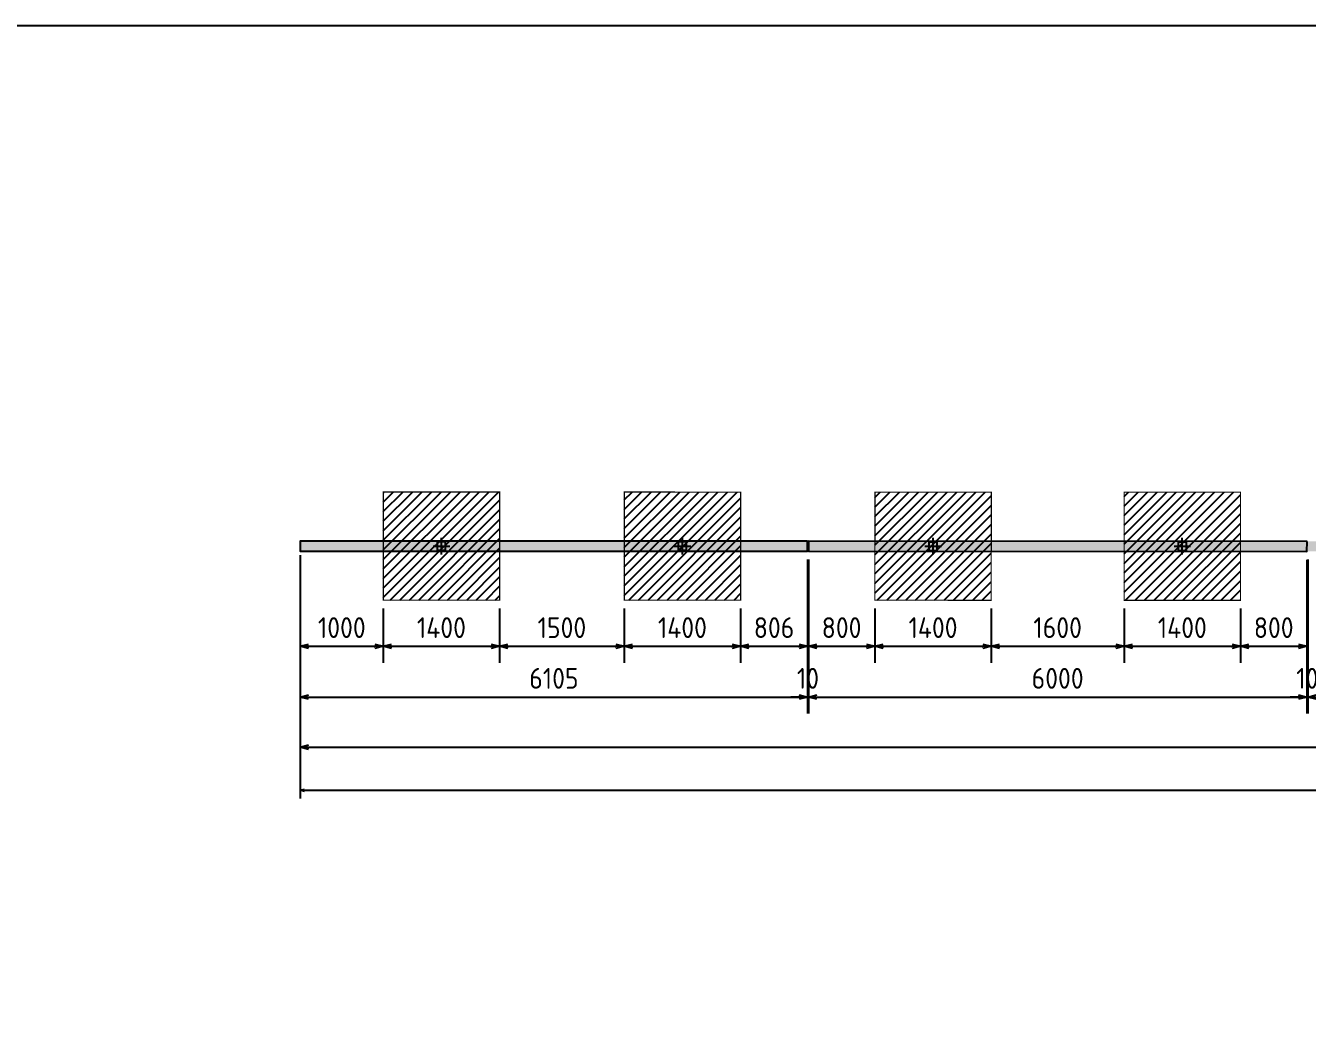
# Model space of a CAD drawing. Header units: centimetres. Extents: x -6122352 to 6876996, y -1694241 to 2592194.
# Drawn here: x 3302971 to 3318395, y 790899 to 802757 of the extents above; entities that cross this region are included whole.
import ezdxf

# ---------------------------------------------------------------- set-up
doc = ezdxf.new("R2010")
doc.units = ezdxf.units.CM
doc.header["$MEASUREMENT"] = 0
doc.header["$PDMODE"] = 66
doc.header["$PDSIZE"] = 100
doc.linetypes.add('CENTER', pattern=[2, 1.25, -0.25, 0.25, -0.25])
doc.layers.get('Defpoints').update_dxf_attribs({"color": 255, "linetype": 'CENTER'})
for name, color, linetype in [('@MI-FOOTINGS', 7, 'Continuous'), ('@MI-TYPE-01', 30, 'Continuous'), ('@MI-TYPE-02', 6, 'Continuous')]:
    doc.layers.add(name, color=color, linetype=linetype)
doc.styles.add('Schueco-BEMSTIL', font='isocpeur.ttf', dxfattribs={"width": 0.9})
doc.dimstyles.new('MI- JWC-TXT-2.5 MM', dxfattribs={"dimscale": 1.5, "dimtxt": 2.5, "dimasz": 1, "dimexe": 2, "dimexo": 1, "dimgap": 1, "dimtad": 1, "dimdec": 0, "dimdsep": 46, "dimtxsty": 'Schueco-BEMSTIL', "dimblk": 'OPEN30', "dimcen": 0, "dimdle": 2, "dimclrd": 140, "dimclre": 8, "dimclrt": 40, "dimadec": 0, "dimazin": 2, "dimtfac": 1, "dimtdec": 0, "dimtix": 1, "dimtmove": 2, "dimatfit": 3, "dimldrblk": 'OPEN', "dimfxl": 2, "dimlwd": -1, "dimlwe": -1, "dimarcsym": 0})

# ---------------------------------------------------------------- blocks, each defined once
blk = doc.blocks.new('T2-FOOTING PLAN')
at = {"layer": '@MI-FOOTINGS', "transparency": 33554679}
h = blk.add_hatch(dxfattribs=at)
h.set_pattern_fill('ANSI31', color=8, scale=650)
h.paths.add_polyline_path([(-700, 650), (700, 650), (700, -650), (-700, -650)])
at = {"layer": '@MI-FOOTINGS', "color": 160, "true_color": 0x3340f0, "const_width": 15}
blk.add_lwpolyline([(-700, 650), (700, 650), (700, -650), (-700, -650)], close=True, dxfattribs=at)
at = {"layer": '@MI-FOOTINGS', "color": 30}
blk.add_point((0, 0), dxfattribs=at)
blk = doc.blocks.new('_Open30')
at = {"color": 0, "linetype": 'ByBlock', "lineweight": -2}
for p, q in [((-1, 0.27), (0, 0)), ((0, 0), (-1, -0.27)), ((0, 0), (-1, 0))]:
    blk.add_line(p, q, dxfattribs=at)
blk = doc.blocks.new('*D1102')
at = {"layer": '@MI-TYPE-02', "color": 8, "transparency": 16777216}
for p, q in [((89165, -77593), (89165, -79448)), ((95270, -77595), (95270, -79448))]:
    blk.add_line(p, q, dxfattribs=at)
at = {"layer": '@MI-TYPE-02', "color": 140, "transparency": 16777216}
blk.add_line((89265, -79248), (95170, -79248), dxfattribs=at)
at = {"layer": 'Defpoints', "color": 0, "transparency": 16777216}
for p in [(89165, -77493), (95270, -77495), (95270, -79248)]:
    blk.add_point(p, dxfattribs=at)
at = {"layer": '@MI-TYPE-02', "color": 140, "transparency": 16777216, "xscale": 100, "yscale": 100, "zscale": 100, "rotation": 180}
blk.add_blockref('_Open30', (89165, -79248), dxfattribs=at)
at = {"layer": '@MI-TYPE-02', "color": 140, "transparency": 16777216, "xscale": 100, "yscale": 100, "zscale": 100}
blk.add_blockref('_Open30', (95270, -79248), dxfattribs=at)
at = {"layer": '@MI-TYPE-02', "color": 40, "transparency": 16777216, "insert": (92218, -79023), "char_height": 250, "attachment_point": 5, "style": 'Schueco-BEMSTIL'}
blk.add_mtext('6105', dxfattribs=at)
blk = doc.blocks.new('_Open')
at = {"color": 0, "linetype": 'ByBlock', "lineweight": -2}
for p, q in [((-1, 0), (0, 0)), ((-1, 0), (0, 0)), ((0, 0), (-1, 0))]:
    blk.add_line(p, q, dxfattribs=at)
blk = doc.blocks.new('*D1103')
at = {"layer": '@MI-TYPE-02', "color": 8, "transparency": 16777216}
for p, q in [((95270, -77595), (95270, -79448)), ((95280, -77593), (95280, -79448))]:
    blk.add_line(p, q, dxfattribs=at)
at = {"layer": '@MI-TYPE-02', "color": 140, "transparency": 16777216}
for p, q in [((95170, -79248), (95070, -79248)), ((95270, -79248), (95280, -79248)), ((95380, -79248), (95480, -79248))]:
    blk.add_line(p, q, dxfattribs=at)
at = {"layer": 'Defpoints', "color": 0, "transparency": 16777216}
for p in [(95270, -77495), (95280, -77493), (95280, -79248)]:
    blk.add_point(p, dxfattribs=at)
at = {"layer": '@MI-TYPE-02', "color": 140, "transparency": 16777216, "xscale": 100, "yscale": 100, "zscale": 100}
blk.add_blockref('_Open30', (95270, -79248), dxfattribs=at)
at = {"layer": '@MI-TYPE-02', "color": 140, "transparency": 16777216, "xscale": 100, "yscale": 100, "zscale": 100, "rotation": 180}
blk.add_blockref('_Open30', (95280, -79248), dxfattribs=at)
at = {"layer": '@MI-TYPE-02', "color": 40, "transparency": 16777216, "insert": (95275, -79023), "char_height": 250, "attachment_point": 5, "style": 'Schueco-BEMSTIL'}
blk.add_mtext('10', dxfattribs=at)
blk = doc.blocks.new('*D1104')
at = {"layer": '@MI-TYPE-02', "color": 8, "transparency": 16777216}
for p, q in [((95280, -77593), (95280, -79448)), ((101280, -77596), (101280, -79448))]:
    blk.add_line(p, q, dxfattribs=at)
at = {"layer": '@MI-TYPE-02', "color": 140, "transparency": 16777216}
blk.add_line((95380, -79248), (101180, -79248), dxfattribs=at)
at = {"layer": 'Defpoints', "color": 0, "transparency": 16777216}
for p in [(95280, -77493), (101280, -77496), (101280, -79248)]:
    blk.add_point(p, dxfattribs=at)
at = {"layer": '@MI-TYPE-02', "color": 140, "transparency": 16777216, "xscale": 100, "yscale": 100, "zscale": 100, "rotation": 180}
blk.add_blockref('_Open30', (95280, -79248), dxfattribs=at)
at = {"layer": '@MI-TYPE-02', "color": 140, "transparency": 16777216, "xscale": 100, "yscale": 100, "zscale": 100}
blk.add_blockref('_Open30', (101280, -79248), dxfattribs=at)
at = {"layer": '@MI-TYPE-02', "color": 40, "transparency": 16777216, "insert": (98280, -79023), "char_height": 250, "attachment_point": 5, "style": 'Schueco-BEMSTIL'}
blk.add_mtext('6000', dxfattribs=at)
blk = doc.blocks.new('*D1105')
at = {"layer": '@MI-TYPE-02', "color": 8, "transparency": 16777216}
for p, q in [((101280, -77596), (101280, -79448)), ((101290, -77595), (101290, -79448))]:
    blk.add_line(p, q, dxfattribs=at)
at = {"layer": '@MI-TYPE-02', "color": 140, "transparency": 16777216}
for p, q in [((101180, -79248), (101080, -79248)), ((101280, -79248), (101290, -79248)), ((101390, -79248), (101490, -79248))]:
    blk.add_line(p, q, dxfattribs=at)
at = {"layer": 'Defpoints', "color": 0, "transparency": 16777216}
for p in [(101280, -77496), (101290, -77495), (101290, -79248)]:
    blk.add_point(p, dxfattribs=at)
at = {"layer": '@MI-TYPE-02', "color": 140, "transparency": 16777216, "xscale": 100, "yscale": 100, "zscale": 100}
blk.add_blockref('_Open30', (101280, -79248), dxfattribs=at)
at = {"layer": '@MI-TYPE-02', "color": 140, "transparency": 16777216, "xscale": 100, "yscale": 100, "zscale": 100, "rotation": 180}
blk.add_blockref('_Open30', (101290, -79248), dxfattribs=at)
at = {"layer": '@MI-TYPE-02', "color": 40, "transparency": 16777216, "insert": (101285, -79023), "char_height": 250, "attachment_point": 5, "style": 'Schueco-BEMSTIL'}
blk.add_mtext('10', dxfattribs=at)
blk = doc.blocks.new('*D1139')
at = {"layer": '@MI-TYPE-02', "color": 8, "transparency": 16777216}
for p, q in [((0, -160), (0, -1405)), ((999, -749), (999, -1405))]:
    blk.add_line(p, q, dxfattribs=at)
at = {"layer": '@MI-TYPE-02', "color": 140, "transparency": 16777216}
blk.add_line((100, -1205), (899, -1205), dxfattribs=at)
at = {"layer": 'Defpoints', "color": 0, "transparency": 16777216}
for p in [(0, -60), (999, -649), (999, -1205)]:
    blk.add_point(p, dxfattribs=at)
at = {"layer": '@MI-TYPE-02', "color": 140, "transparency": 16777216, "xscale": 100, "yscale": 100, "zscale": 100, "rotation": 180}
blk.add_blockref('_Open30', (0, -1205), dxfattribs=at)
at = {"layer": '@MI-TYPE-02', "color": 140, "transparency": 16777216, "xscale": 100, "yscale": 100, "zscale": 100}
blk.add_blockref('_Open30', (999, -1205), dxfattribs=at)
at = {"layer": '@MI-TYPE-02', "color": 40, "transparency": 16777216, "insert": (500, -980), "char_height": 250, "attachment_point": 5, "style": 'Schueco-BEMSTIL'}
blk.add_mtext('1000', dxfattribs=at)
blk = doc.blocks.new('*D1140')
at = {"layer": '@MI-TYPE-02', "color": 8, "transparency": 16777216}
for p, q in [((999, -749), (999, -1405)), ((2399, -749), (2399, -1405))]:
    blk.add_line(p, q, dxfattribs=at)
at = {"layer": '@MI-TYPE-02', "color": 140, "transparency": 16777216}
blk.add_line((1099, -1205), (2299, -1205), dxfattribs=at)
at = {"layer": 'Defpoints', "color": 0, "transparency": 16777216}
for p in [(999, -649), (2399, -649), (2399, -1205)]:
    blk.add_point(p, dxfattribs=at)
at = {"layer": '@MI-TYPE-02', "color": 140, "transparency": 16777216, "xscale": 100, "yscale": 100, "zscale": 100, "rotation": 180}
blk.add_blockref('_Open30', (999, -1205), dxfattribs=at)
at = {"layer": '@MI-TYPE-02', "color": 140, "transparency": 16777216, "xscale": 100, "yscale": 100, "zscale": 100}
blk.add_blockref('_Open30', (2399, -1205), dxfattribs=at)
at = {"layer": '@MI-TYPE-02', "color": 40, "transparency": 16777216, "insert": (1699, -980), "char_height": 250, "attachment_point": 5, "style": 'Schueco-BEMSTIL'}
blk.add_mtext('1400', dxfattribs=at)
blk = doc.blocks.new('*D1137')
at = {"layer": '@MI-TYPE-02', "color": 8, "transparency": 16777216}
for p, q in [((2399, -749), (2399, -1405)), ((3899, -750), (3899, -1405))]:
    blk.add_line(p, q, dxfattribs=at)
at = {"layer": '@MI-TYPE-02', "color": 140, "transparency": 16777216}
blk.add_line((2499, -1205), (3799, -1205), dxfattribs=at)
at = {"layer": 'Defpoints', "color": 0, "transparency": 16777216}
for p in [(2399, -649), (3899, -650), (3899, -1205)]:
    blk.add_point(p, dxfattribs=at)
at = {"layer": '@MI-TYPE-02', "color": 140, "transparency": 16777216, "xscale": 100, "yscale": 100, "zscale": 100, "rotation": 180}
blk.add_blockref('_Open30', (2399, -1205), dxfattribs=at)
at = {"layer": '@MI-TYPE-02', "color": 140, "transparency": 16777216, "xscale": 100, "yscale": 100, "zscale": 100}
blk.add_blockref('_Open30', (3899, -1205), dxfattribs=at)
at = {"layer": '@MI-TYPE-02', "color": 40, "transparency": 16777216, "insert": (3149, -980), "char_height": 250, "attachment_point": 5, "style": 'Schueco-BEMSTIL'}
blk.add_mtext('1500', dxfattribs=at)
blk = doc.blocks.new('*D1138')
at = {"layer": '@MI-TYPE-02', "color": 8, "transparency": 16777216}
for p, q in [((3899, -750), (3899, -1405)), ((5299, -750), (5299, -1405))]:
    blk.add_line(p, q, dxfattribs=at)
at = {"layer": '@MI-TYPE-02', "color": 140, "transparency": 16777216}
blk.add_line((3999, -1205), (5199, -1205), dxfattribs=at)
at = {"layer": 'Defpoints', "color": 0, "transparency": 16777216}
for p in [(3899, -650), (5299, -650), (5299, -1205)]:
    blk.add_point(p, dxfattribs=at)
at = {"layer": '@MI-TYPE-02', "color": 140, "transparency": 16777216, "xscale": 100, "yscale": 100, "zscale": 100, "rotation": 180}
blk.add_blockref('_Open30', (3899, -1205), dxfattribs=at)
at = {"layer": '@MI-TYPE-02', "color": 140, "transparency": 16777216, "xscale": 100, "yscale": 100, "zscale": 100}
blk.add_blockref('_Open30', (5299, -1205), dxfattribs=at)
at = {"layer": '@MI-TYPE-02', "color": 40, "transparency": 16777216, "insert": (4599, -980), "char_height": 250, "attachment_point": 5, "style": 'Schueco-BEMSTIL'}
blk.add_mtext('1400', dxfattribs=at)
blk = doc.blocks.new('*D1136')
at = {"layer": '@MI-TYPE-02', "color": 8, "transparency": 16777216}
for p, q in [((6105, -162), (6105, -1405)), ((5299, -750), (5299, -1405))]:
    blk.add_line(p, q, dxfattribs=at)
at = {"layer": '@MI-TYPE-02', "color": 140, "transparency": 16777216}
blk.add_line((5399, -1205), (6005, -1205), dxfattribs=at)
at = {"layer": 'Defpoints', "color": 0, "transparency": 16777216}
for p in [(6105, -62), (5299, -650), (6105, -1205)]:
    blk.add_point(p, dxfattribs=at)
at = {"layer": '@MI-TYPE-02', "color": 140, "transparency": 16777216, "xscale": 100, "yscale": 100, "zscale": 100, "rotation": 180}
blk.add_blockref('_Open30', (5299, -1205), dxfattribs=at)
at = {"layer": '@MI-TYPE-02', "color": 140, "transparency": 16777216, "xscale": 100, "yscale": 100, "zscale": 100}
blk.add_blockref('_Open30', (6105, -1205), dxfattribs=at)
at = {"layer": '@MI-TYPE-02', "color": 40, "transparency": 16777216, "insert": (5702, -980), "char_height": 250, "attachment_point": 5, "style": 'Schueco-BEMSTIL'}
blk.add_mtext('806', dxfattribs=at)
blk = doc.blocks.new('*D1115')
at = {"layer": '@MI-TYPE-02', "color": 8, "transparency": 16777216}
for p, q in [((95280, -77593), (95280, -78838)), ((96080, -78183), (96080, -78838))]:
    blk.add_line(p, q, dxfattribs=at)
at = {"layer": '@MI-TYPE-02', "color": 140, "transparency": 16777216}
blk.add_line((95380, -78638), (95980, -78638), dxfattribs=at)
at = {"layer": 'Defpoints', "color": 0, "transparency": 16777216}
for p in [(95280, -77493), (96080, -78083), (96080, -78638)]:
    blk.add_point(p, dxfattribs=at)
at = {"layer": '@MI-TYPE-02', "color": 140, "transparency": 16777216, "xscale": 100, "yscale": 100, "zscale": 100, "rotation": 180}
blk.add_blockref('_Open30', (95280, -78638), dxfattribs=at)
at = {"layer": '@MI-TYPE-02', "color": 140, "transparency": 16777216, "xscale": 100, "yscale": 100, "zscale": 100}
blk.add_blockref('_Open30', (96080, -78638), dxfattribs=at)
at = {"layer": '@MI-TYPE-02', "color": 40, "transparency": 16777216, "insert": (95680, -78413), "char_height": 250, "attachment_point": 5, "style": 'Schueco-BEMSTIL'}
blk.add_mtext('800', dxfattribs=at)
blk = doc.blocks.new('*D1120')
at = {"layer": '@MI-TYPE-02', "color": 8, "transparency": 16777216}
for p, q in [((6915, -750), (6915, -1405)), ((8315, -750), (8315, -1405))]:
    blk.add_line(p, q, dxfattribs=at)
at = {"layer": '@MI-TYPE-02', "color": 140, "transparency": 16777216}
blk.add_line((7015, -1205), (8215, -1205), dxfattribs=at)
at = {"layer": 'Defpoints', "color": 0, "transparency": 16777216}
for p in [(6915, -650), (8315, -650), (8315, -1205)]:
    blk.add_point(p, dxfattribs=at)
at = {"layer": '@MI-TYPE-02', "color": 140, "transparency": 16777216, "xscale": 100, "yscale": 100, "zscale": 100, "rotation": 180}
blk.add_blockref('_Open30', (6915, -1205), dxfattribs=at)
at = {"layer": '@MI-TYPE-02', "color": 140, "transparency": 16777216, "xscale": 100, "yscale": 100, "zscale": 100}
blk.add_blockref('_Open30', (8315, -1205), dxfattribs=at)
at = {"layer": '@MI-TYPE-02', "color": 40, "transparency": 16777216, "insert": (7615, -980), "char_height": 250, "attachment_point": 5, "style": 'Schueco-BEMSTIL'}
blk.add_mtext('1400', dxfattribs=at)
blk = doc.blocks.new('*D1118')
at = {"layer": '@MI-TYPE-02', "color": 8, "transparency": 16777216}
for p, q in [((8315, -750), (8315, -1405)), ((9915, -750), (9915, -1405))]:
    blk.add_line(p, q, dxfattribs=at)
at = {"layer": '@MI-TYPE-02', "color": 140, "transparency": 16777216}
blk.add_line((8415, -1205), (9815, -1205), dxfattribs=at)
at = {"layer": 'Defpoints', "color": 0, "transparency": 16777216}
for p in [(8315, -650), (9915, -650), (9915, -1205)]:
    blk.add_point(p, dxfattribs=at)
at = {"layer": '@MI-TYPE-02', "color": 140, "transparency": 16777216, "xscale": 100, "yscale": 100, "zscale": 100, "rotation": 180}
blk.add_blockref('_Open30', (8315, -1205), dxfattribs=at)
at = {"layer": '@MI-TYPE-02', "color": 140, "transparency": 16777216, "xscale": 100, "yscale": 100, "zscale": 100}
blk.add_blockref('_Open30', (9915, -1205), dxfattribs=at)
at = {"layer": '@MI-TYPE-02', "color": 40, "transparency": 16777216, "insert": (9115, -980), "char_height": 250, "attachment_point": 5, "style": 'Schueco-BEMSTIL'}
blk.add_mtext('1600', dxfattribs=at)
blk = doc.blocks.new('*D1119')
at = {"layer": '@MI-TYPE-02', "color": 8, "transparency": 16777216}
for p, q in [((9915, -750), (9915, -1405)), ((11315, -751), (11315, -1405))]:
    blk.add_line(p, q, dxfattribs=at)
at = {"layer": '@MI-TYPE-02', "color": 140, "transparency": 16777216}
blk.add_line((10015, -1205), (11215, -1205), dxfattribs=at)
at = {"layer": 'Defpoints', "color": 0, "transparency": 16777216}
for p in [(9915, -650), (11315, -651), (11315, -1205)]:
    blk.add_point(p, dxfattribs=at)
at = {"layer": '@MI-TYPE-02', "color": 140, "transparency": 16777216, "xscale": 100, "yscale": 100, "zscale": 100, "rotation": 180}
blk.add_blockref('_Open30', (9915, -1205), dxfattribs=at)
at = {"layer": '@MI-TYPE-02', "color": 140, "transparency": 16777216, "xscale": 100, "yscale": 100, "zscale": 100}
blk.add_blockref('_Open30', (11315, -1205), dxfattribs=at)
at = {"layer": '@MI-TYPE-02', "color": 40, "transparency": 16777216, "insert": (10615, -980), "char_height": 250, "attachment_point": 5, "style": 'Schueco-BEMSTIL'}
blk.add_mtext('1400', dxfattribs=at)
blk = doc.blocks.new('*D1439')
at = {"layer": '@MI-TYPE-02', "color": 8, "transparency": 16777216}
for p, q in [((12115, -163), (12115, -1405)), ((11315, -751), (11315, -1405))]:
    blk.add_line(p, q, dxfattribs=at)
at = {"layer": '@MI-TYPE-02', "color": 140, "transparency": 16777216}
blk.add_line((11415, -1205), (12015, -1205), dxfattribs=at)
at = {"layer": 'Defpoints', "color": 0, "transparency": 16777216}
for p in [(12115, -63), (11315, -651), (12115, -1205)]:
    blk.add_point(p, dxfattribs=at)
at = {"layer": '@MI-TYPE-02', "color": 140, "transparency": 16777216, "xscale": 100, "yscale": 100, "zscale": 100, "rotation": 180}
blk.add_blockref('_Open30', (11315, -1205), dxfattribs=at)
at = {"layer": '@MI-TYPE-02', "color": 140, "transparency": 16777216, "xscale": 100, "yscale": 100, "zscale": 100}
blk.add_blockref('_Open30', (12115, -1205), dxfattribs=at)
at = {"layer": '@MI-TYPE-02', "color": 40, "transparency": 16777216, "insert": (11715, -980), "char_height": 250, "attachment_point": 5, "style": 'Schueco-BEMSTIL'}
blk.add_mtext('800', dxfattribs=at)
blk = doc.blocks.new('*D1101')
at = {"layer": '@MI-TYPE-02', "color": 8, "transparency": 16777216}
for p, q in [((89165, -77593), (89165, -80051)), ((131330, -77602), (131330, -80051))]:
    blk.add_line(p, q, dxfattribs=at)
at = {"layer": '@MI-TYPE-02', "color": 140, "transparency": 16777216}
blk.add_line((89265, -79851), (131230, -79851), dxfattribs=at)
at = {"layer": 'Defpoints', "color": 0, "transparency": 16777216}
for p in [(89165, -77493), (131330, -77502), (131330, -79851)]:
    blk.add_point(p, dxfattribs=at)
at = {"layer": '@MI-TYPE-02', "color": 140, "transparency": 16777216, "xscale": 100, "yscale": 100, "zscale": 100, "rotation": 180}
blk.add_blockref('_Open30', (89165, -79851), dxfattribs=at)
at = {"layer": '@MI-TYPE-02', "color": 140, "transparency": 16777216, "xscale": 100, "yscale": 100, "zscale": 100}
blk.add_blockref('_Open30', (131330, -79851), dxfattribs=at)
at = {"layer": '@MI-TYPE-02', "color": 40, "transparency": 16777216, "insert": (110248, -79626), "char_height": 250, "attachment_point": 5, "style": 'Schueco-BEMSTIL'}
blk.add_mtext('42165', dxfattribs=at)
blk = doc.blocks.new('*D1715')
at = {"layer": '@MI-TYPE-01', "color": 8, "transparency": 16777216}
for p, q in [((3306275, 796385), (3306275, 793458)), ((3432917, 796378), (3432917, 793458))]:
    blk.add_line(p, q, dxfattribs=at)
at = {"layer": '@MI-TYPE-01', "color": 140, "transparency": 16777216}
blk.add_line((3306325, 793558), (3432867, 793558), dxfattribs=at)
at = {"layer": 'Defpoints', "color": 0, "transparency": 16777216}
for p in [(3306275, 796435), (3432917, 796428), (3432917, 793558)]:
    blk.add_point(p, dxfattribs=at)
at = {"layer": '@MI-TYPE-01', "color": 140, "transparency": 16777216, "xscale": 50, "yscale": 50, "zscale": 50, "rotation": 180}
blk.add_blockref('_Open30', (3306275, 793558), dxfattribs=at)
at = {"layer": '@MI-TYPE-01', "color": 140, "transparency": 16777216, "xscale": 50, "yscale": 50, "zscale": 50}
blk.add_blockref('_Open30', (3432917, 793558), dxfattribs=at)
at = {"layer": '@MI-TYPE-01', "color": 40, "transparency": 16777216, "insert": (3369596, 793670), "char_height": 125, "attachment_point": 5, "style": 'Schueco-BEMSTIL'}
blk.add_mtext('126642', dxfattribs=at)
blk = doc.blocks.new('G6-REAR PARTITON LEFT END')
at = {"layer": '@MI-TYPE-02'}
h = blk.add_hatch(color=256, dxfattribs=at)
h.dxf.hatch_style = 1
h.paths.add_polyline_path([(42165.2, 51.3), (36165.3, 53.5), (36164.8, -66.5), (42164.7, -68.7)])
h.paths.add_polyline_path([(36155.3, 52.4), (30155.3, 54.6), (30154.9, -65.4), (36154.8, -67.6)])
h.paths.add_polyline_path([(30145.3, 53.6), (24145.4, 55.8), (24144.9, -64.2), (30144.9, -66.4)])
h.paths.add_polyline_path([(24135.4, 54.6), (18135.5, 56.8), (18135, -63.2), (24134.9, -65.4)])
h.paths.add_polyline_path([(18125.5, 55.9), (12125.5, 58.1), (12125.1, -61.9), (18125, -64.1)])
h.paths.add_polyline_path([(12115.6, 57.3), (6115.6, 59.5), (6115.2, -60.5), (12115.1, -62.7)])
h.paths.add_polyline_path([(6105.6, 58.4), (0.2, 60), (-0.2, -60), (6105.2, -61.6)])
for points in [[(6105.6, 58.4), (0.2, 60), (-0.2, -60), (6105.2, -61.6)], [(12115.6, 57.3), (6115.6, 59.5), (6115.2, -60.5), (12115.1, -62.7)]]:
    blk.add_lwpolyline(points, close=True, dxfattribs=at)
at = {"layer": '@MI-FOOTINGS', "rotation": 359.9898439714545}
for p in [(1699.6, 0.7), (4599.6, 0.2), (7615.3, -0.1), (10615.3, -0.6)]:
    blk.add_blockref('T2-FOOTING PLAN', p, dxfattribs=at)
at = {"layer": '@MI-TYPE-02'}
for base, p1, p2, picture, middle in [((6105.2, -1814.9), (-0.2, -60), (6105.2, -61.6), '*D1102', (3052.5, -1589.9)), ((42164.9, -2418.4), (0, -60), (42164.9, -68.7), '*D1101', (21082.5, -2193.4)), ((6115.2, -1814.9), (6105.2, -61.6), (6115.2, -60.5), '*D1103', (6110.2, -1589.9)), ((12115.1, -1814.9), (6115.2, -60.5), (12115.1, -62.7), '*D1104', (9115.1, -1589.9)), ((6915.2, -1204.9), (6115.2, -60.5), (6915.2, -649.9), '*D1115', (6515.2, -979.9)), ((12125.1, -1814.9), (12115.1, -62.7), (12125.1, -61.9), '*D1105', (12120.1, -1589.9))]:
    dim = blk.add_linear_dim(base=base, p1=p1, p2=p2, dimstyle='MI- JWC-TXT-2.5 MM', dxfattribs=at)
    dim.commit()
    dim.dimension.update_dxf_attribs({"geometry": picture, "text_midpoint": middle, "insert": (-89165.2, 77433)})
for base, p1, p2, picture, middle in [((999.5, -1204.9), (-0.2, -60), (999.5, -649.2), '*D1139', (499.6, -979.9)), ((6105.2, -1204.9), (5299.5, -649.9), (6105.2, -61.6), '*D1136', (5702.3, -979.9)), ((12115.1, -1204.9), (11315.2, -650.7), (12115.1, -62.7), '*D1439', (11715.2, -979.9)), ((2399.5, -1204.9), (999.5, -649.2), (2399.5, -649.4), '*D1140', (1699.5, -979.9)), ((3899.5, -1204.9), (2399.5, -649.4), (3899.5, -649.7), '*D1137', (3149.5, -979.9)), ((5299.5, -1204.9), (3899.5, -649.7), (5299.5, -649.9), '*D1138', (4599.5, -979.9)), ((8315.2, -1204.9), (6915.2, -649.9), (8315.2, -650.2), '*D1120', (7615.2, -979.9)), ((9915.2, -1204.9), (8315.2, -650.2), (9915.2, -650.5), '*D1118', (9115.2, -979.9)), ((11315.2, -1204.9), (9915.2, -650.5), (11315.2, -650.7), '*D1119', (10615.2, -979.9))]:
    dim = blk.add_linear_dim(base=base, p1=p1, p2=p2, dimstyle='MI- JWC-TXT-2.5 MM', dxfattribs=at)
    dim.commit()
    dim.dimension.update_dxf_attribs({"geometry": picture, "text_midpoint": middle})

msp = doc.modelspace()

# ---------------------------------------------------------------- linework, layer by layer
msp.add_lwpolyline([(3278170.28592, 802757.28808), (3588252.33865, 802757.28808), (3588252.33865, 779039.77254), (3278170.28592, 779039.77254)], close=True)

# ---------------------------------------------------------------- block references
at = {"layer": '@MI-TYPE-02'}
msp.add_blockref('G6-REAR PARTITON LEFT END', (3306275.4067, 796495.02016), dxfattribs=at)

# ---------------------------------------------------------------- dimensions: what is measured, and where the dimension line sits
at = {"layer": '@MI-TYPE-01'}
dim = msp.add_linear_dim(base=(3432917.48639, 793557.9972), p1=(3306275.17218, 796435.02061), p2=(3432917.48639, 796428.17474), dimstyle='MI- JWC-TXT-2.5 MM', dxfattribs=at)
dim.commit()
dim.dimension.update_dxf_attribs({"geometry": '*D1715', "text_midpoint": (3369596.32928, 793670.4972)})

doc.saveas('drawing.dxf')
